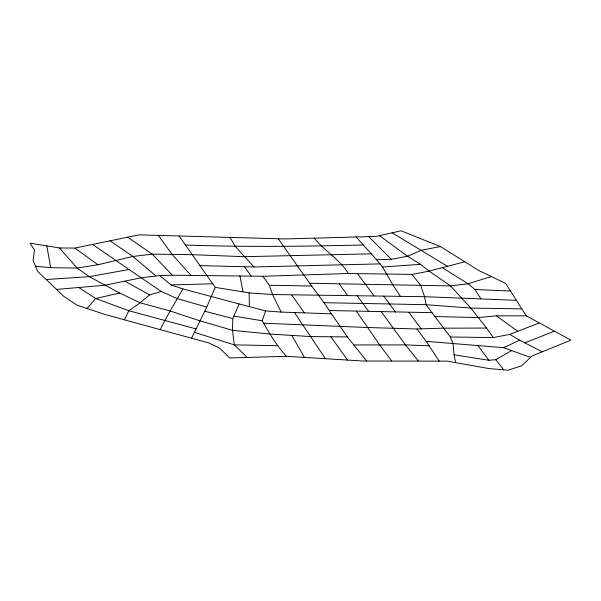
<?xml version="1.0" encoding="UTF-8"?>
<svg xmlns="http://www.w3.org/2000/svg" width="601" height="601" viewBox="0 0 601 601"><rect width="100%" height="100%" fill="white"/><g stroke="black" fill="none" stroke-linecap="round" stroke-linejoin="round"><path stroke-width="0.9" d="M366.7 361.028L347.401 336.928L331.451 313.812L281.163 312.077L265.544 310.935L239.07 303.941L232.782 318.575L232.504 330.317L234.307 344.861L247.214 357.467M286.369 356.295L229.65 357.993L219.478 348.024L209.043 343.013L105.077 314.503L77.131 305.188L63.909 296.488L37.653 271.374L33.115 260.541L34.497 250.099L30.05 243.172L59.491 247.958L74.937 248.078L138.966 234.856L284.829 238.943L375.941 236.448L401.085 230.799L440.42 246.545L478.471 270.33L505.621 283.409L526.258 315.856L570.95 340.136L531.975 356.017L521.796 365.709L508.138 370.201L489.184 368.601L447.121 361.141L362.996 361.028L286.369 356.295C276.745 345.59 269.165 333.307 262.224 320.754L265.544 310.935M179.068 235.975L215.256 287.361L206.759 307.103L191.524 338.205M124.407 319.8L128.839 310.747L140.093 302.769L149.626 294.903L161.263 291.447L176.994 298.532L206.759 307.103M160.264 329.633L164.832 320.341L182.899 288.938L239.07 303.941M87.01 308.478L95.702 298.494L119.599 293.018L140.093 302.769L170.098 310.995L200.02 320.866L232.504 330.317L269.924 334.058L310.792 336.568L347.401 336.928M56.509 289.412L104.965 285.235L141.205 277.782L159.776 275.589L172.404 275.213L262.825 276.272L348.362 273.5L412.038 274.409L420.565 285.265L424.569 296.699L426.034 304.699L450.359 336.988L453.019 343.389L454.025 354.815L488.816 360.262L495.765 359.699L511.661 350.593M263.599 323.218L367.88 327.53L416.936 328.972L426.259 341.345L503.555 347.686L519.715 340.189L542.192 351.855M524.823 342.855L554.19 331.249M450.359 336.988L493.346 337.574L509.663 334.411L538.864 323.128M491.348 276.535L468.081 283.777L450.562 285.911L309.643 283.236L278.271 238.755M464.761 261.758L429.129 271.119L412.038 274.409M35.489 266.213L50.709 267.678L77.176 268.061L97.903 264.771L132.851 256.469L152.248 254.155L192.095 254.666L244.171 256.695L371.29 253.847M440.42 246.545L421.316 250.271L407.523 256.221L391.416 259.316L376.579 259.722L356.115 236.989M161.263 291.447L129.005 269.518L89.301 276.64L46.187 279.533M526.258 315.856L496.373 315.81L478.358 317.583L434.966 316.554M376.579 259.722L382.559 267.017L420.49 264.327L429.129 271.119L450.562 285.911L470.733 308.073L486.607 328.063L493.346 337.574M416.936 328.972L443.718 328.169L486.607 328.063M159.776 275.589L171.022 284.934L212.679 283.792M199.727 265.619L253.975 266.972L380.185 263.877M363.305 244.983C304.001 246.395 244.637 247.229 185.348 244.99M353.816 344.944L405.48 344.891L429.106 345.808L439.218 361.081M215.256 287.361L249.145 292.897L272.569 294.535L424.569 296.699L516.387 300.335M329.235 310.514L432.036 312.663M521.811 308.869L470.733 308.073L426.034 304.699L323.977 302.686L309.643 283.236M262.825 276.272L269.278 285.227L311.716 286.061M277.662 345.71L234.307 344.861L194.386 332.361M442.298 267.663L468.081 283.777L474.955 289.487L510.467 291.034M233.849 316.096L262.224 320.754M204.753 311.205L232.782 318.575M196.076 328.912L128.839 310.747L95.702 298.494L78.708 287.496M171.022 284.934L182.899 288.938M503.555 347.686L530.548 357.377M119.599 293.018L89.301 276.64L77.176 268.061L59.491 247.958M124.835 281.163L149.626 294.903M509.663 334.411L519.715 340.189M392.107 232.82L447.505 266.296M420.49 264.327L407.523 256.221L379.464 235.66M127.615 237.2L152.248 254.155L172.404 275.213M110.103 240.813L132.851 256.469L155.757 275.784M92.562 244.434L129.005 269.518M496.373 315.81L517.762 331.331M74.937 248.078L97.903 264.771M368.676 236.651L391.416 259.316M253.975 266.972L235.307 246.387L230.01 237.403M191.246 275.604L172.051 254.366L158.311 235.397M314.263 238.139C324.532 251 339.7 259.241 348.362 273.5M418.416 361.043L405.48 344.891L381.372 311.844M495.765 359.699L503.766 369.833M408.815 312.355L421.339 329.032M391.732 361.036L379.689 344.951L356.453 311.333M383.761 296.105L395.533 312.107M357.512 273.65L374.1 295.955M477.757 345.335L488.816 360.262M357.144 295.624L368.774 311.588M339.227 283.897L347.618 295.444M244.442 266.746L251.12 276.009M330.843 336.733L347.596 360.074M291.846 295.166L304.429 312.881M323.977 302.686L331.451 313.812M325.419 358.707L294.467 312.535M400.401 296.368L392.836 284.904L382.559 267.017M426.259 341.345L429.106 345.808M474.955 289.487L480.875 298.787M291.748 335.388L304.497 357.415M281.163 312.077L272.569 294.535L269.278 285.227M454.025 354.815L455.678 362.658M239.912 275.769L242.932 291.68M46.81 245.892L50.709 267.678M249.145 292.897L249.392 306.668"/></g></svg>
